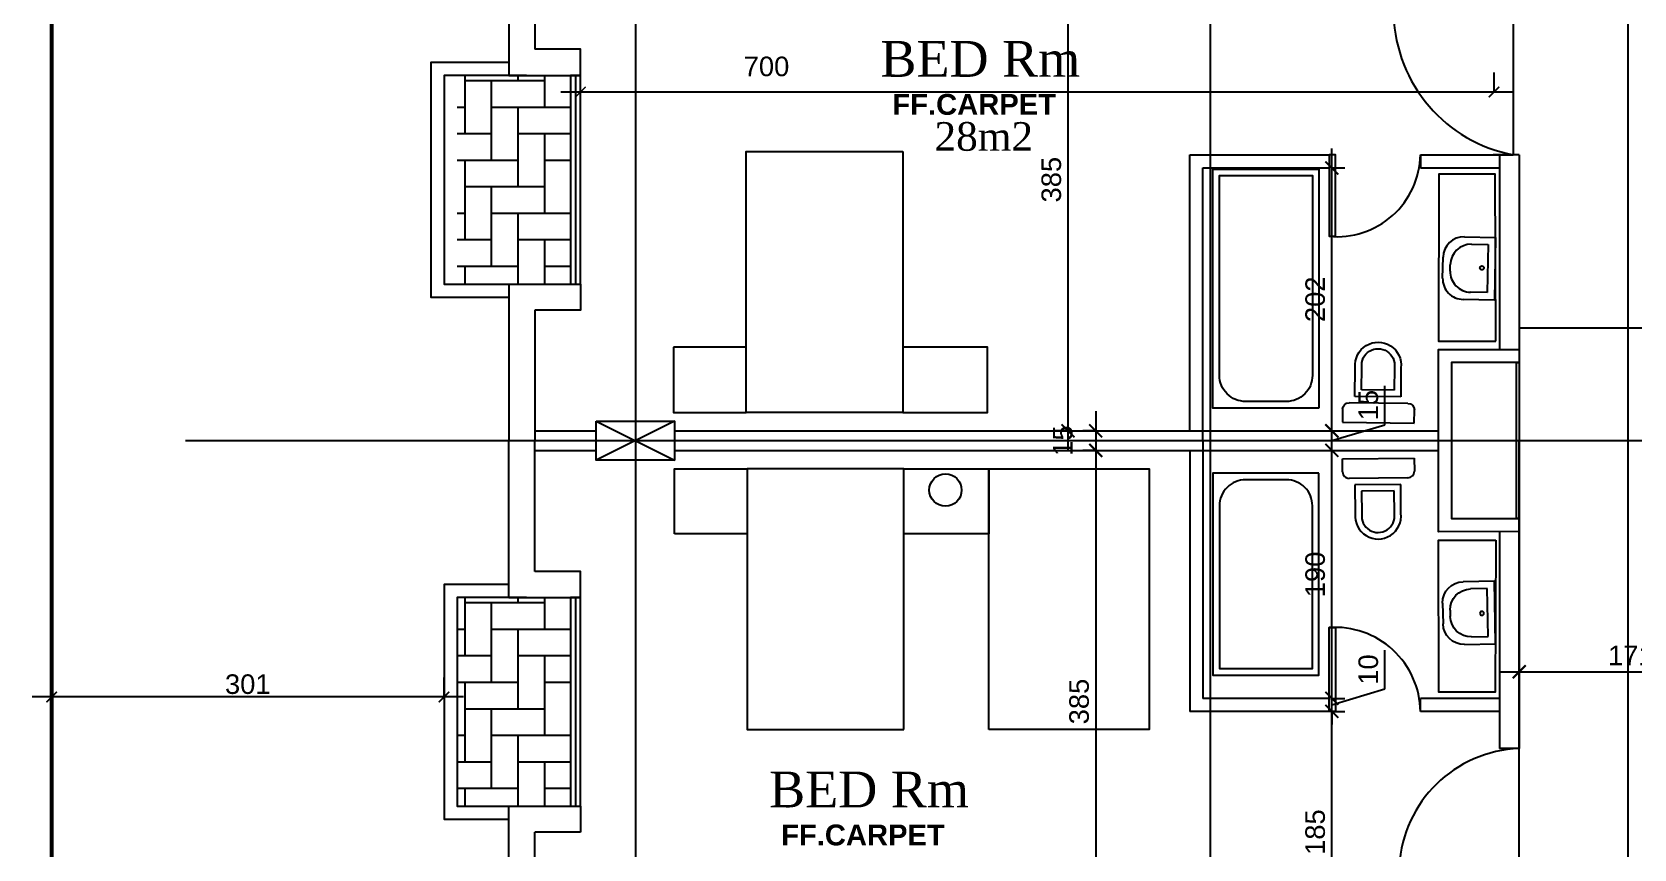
# Model space of a CAD drawing. Extents: x 250879 to 348495, y -51522 to -9360.
# Drawn here: x 302493 to 303721, y -41685 to -41059 of the extents above; entities that cross this region are included whole.
import ezdxf

# ---------------------------------------------------------------- set-up
doc = ezdxf.new("R2010")
doc.units = 0
doc.layers.get('0').update_dxf_attribs({"linetype": 'CONTINUOUS'})
doc.layers.get('DEFPOINTS').update_dxf_attribs({"color": 9, "linetype": 'CONTINUOUS'})
for name, color, linetype in [('AXIS', 1, 'CONTINUOUS'), ('COLUMN', 5, 'CONTINUOUS'), ('FURNITURE', 4, 'CONTINUOUS'), ('HATCH', 8, 'CONTINUOUS'), ('TEXT', 3, 'CONTINUOUS'), ('WALL', 7, 'CONTINUOUS'), ('WALL1', 2, 'CONTINUOUS')]:
    doc.layers.add(name, color=color, linetype=linetype)
doc.styles.get("Standard").update_dxf_attribs({"font": 'sanss___.ttf', "height": 15})
doc.styles.add('style2', font='romantic.ttf', dxfattribs={"height": 50})
doc.styles.add('STYLE4', font='arialbd.ttf', dxfattribs={"height": 0.2})
doc.dimstyles.get("Standard").update_dxf_attribs({"dimtxt": 15, "dimasz": 10, "dimexe": 10, "dimexo": 30, "dimgap": 5, "dimtad": 1, "dimdec": 0, "dimdsep": 46, "dimtxsty": 'Standard', "dimblk1": 'ARCHTICK', "dimblk2": 'ARCHTICK', "dimsah": 1, "dimcen": 2.5, "dimdle": 15, "dimclrd": 3, "dimclre": 3, "dimclrt": 3, "dimazin": 0, "dimtfac": 1, "dimtdec": 0, "dimtmove": 2, "dimatfit": 2, "dimldrblk": 'ARCHTICK', "dimfxl": 1.0455, "dimfxlon": 1, "dimtolj": 1, "dimtzin": 0, "dimarcsym": 0})
doc.dimstyles.new('STANDARD$0', dxfattribs={"dimscale": 0, "dimtxt": 12, "dimasz": 8, "dimexe": 15, "dimexo": 0.0625, "dimgap": 2, "dimtad": 1, "dimdec": 0, "dimzin": 0, "dimdsep": 46, "dimtxsty": 'Standard', "dimblk1": 'ARCHTICK', "dimblk2": 'ARCHTICK', "dimsah": 1, "dimcen": 0.09, "dimdle": 15, "dimclrd": 3, "dimclre": 3, "dimclrt": 3, "dimazin": 0, "dimtfac": 1, "dimtdec": 0, "dimtofl": 0, "dimtmove": 1, "dimatfit": 3, "dimldrblk": 'ARCHTICK', "dimfxl": 1.0455, "dimfxlon": 1, "dimtolj": 1, "dimtzin": 0, "dimarcsym": 0})

# ---------------------------------------------------------------- blocks, each defined once
blk = doc.blocks.new('HWB')
at = {"layer": 'FURNITURE'}
for p, q in [((-0.6, 0), (0, 0)), ((-0.6, -0.3), (-0.6, 0)), ((0, 0), (0, -0.3)), ((-0.53, -0.07), (-0.07, -0.07)), ((-0.53, -0.23), (-0.53, -0.07)), ((-0.07, -0.07), (-0.07, -0.23)), ((-0.27, -0.43), (-0.33, -0.43)), ((-0.2, -0.5), (-0.4, -0.5))]:
    blk.add_line(p, q, dxfattribs=at)
blk.add_circle((-0.306, -0.126), 0.0188, dxfattribs=at)
for centre, start, end in [((-0.4, -0.3), 180, 270), ((-0.33, -0.23), 180, 270), ((-0.27, -0.23), 270, 0), ((-0.2, -0.3), 270, 0)]:
    blk.add_arc(centre, 0.2, start, end, dxfattribs=at)
blk = doc.blocks.new('WC')
at = {"layer": 'FURNITURE'}
for p, q in [((0, 0), (0.55, 0)), ((0, -0.1), (0, 0)), ((0.55, 0), (0.55, -0.1)), ((0.5, -0.15), (0.05, -0.15)), ((0.094, -0.2), (0.094, -0.422)), ((0.444, -0.2), (0.094, -0.2)), ((0.444, -0.422), (0.444, -0.2)), ((0.144, -0.25), (0.144, -0.425)), ((0.394, -0.25), (0.144, -0.25)), ((0.394, -0.425), (0.394, -0.25))]:
    blk.add_line(p, q, dxfattribs=at)
for centre, radius, start, end in [((0.05, -0.1), 0.05, 180, 270), ((0.5, -0.1), 0.05, 270, 0), ((0.269, -0.441), 0.176, 173.8732, 6.1268), ((0.269, -0.441), 0.126, 172.7575, 7.2425)]:
    blk.add_arc(centre, radius, start, end, dxfattribs=at)
blk = doc.blocks.new('_ARCHTICK')
at = {"color": 0, "linetype": 'ByBlock', "const_width": 0.15}
blk.add_lwpolyline([(-0.5, -0.5), (0.5, 0.5)], dxfattribs=at)
blk = doc.blocks.new('*D2054')
at = {"layer": 'DEFPOINTS', "color": 0, "linetype": 'ByBlock', "ltscale": 3, "transparency": 16777216}
for p in [(303632.8, -41549.2), (303803.8, -41549.2), (303803.8, -41577.7)]:
    blk.add_point(p, dxfattribs=at)
at = {"layer": 'WALL1', "color": 3, "linetype": 'ByBlock', "lineweight": -2, "ltscale": 3, "transparency": 16777216}
for p, q in [((303632.8, -41549.2), (303632.8, -41539.2)), ((303803.8, -41549.2), (303803.8, -41539.2)), ((303617.8, -41549.2), (303818.8, -41549.2))]:
    blk.add_line(p, q, dxfattribs=at)
at = {"layer": 'WALL1', "color": 3, "linetype": 'ByBlock', "lineweight": -2, "ltscale": 3, "transparency": 16777216, "xscale": 10, "yscale": 10, "zscale": 10, "rotation": 180}
blk.add_blockref('_ARCHTICK', (303632.8, -41549.2), dxfattribs=at)
at = {"layer": 'WALL1', "color": 3, "linetype": 'ByBlock', "lineweight": -2, "ltscale": 3, "transparency": 16777216, "xscale": 10, "yscale": 10, "zscale": 10}
blk.add_blockref('_ARCHTICK', (303803.8, -41549.2), dxfattribs=at)
at = {"layer": 'WALL1', "color": 3, "linetype": 'ByBlock', "ltscale": 3, "transparency": 16777216, "insert": (303718.3, -41536.7), "char_height": 15, "attachment_point": 5}
blk.add_mtext('\\A1;171', dxfattribs=at)
blk = doc.blocks.new('*D2073')
at = {"layer": 'DEFPOINTS', "color": 0, "linetype": 'ByBlock', "ltscale": 3, "transparency": 16777216}
for p in [(303460.3, -41579.6), (303489.2, -41579.6), (303489.4, -41764.5)]:
    blk.add_point(p, dxfattribs=at)
at = {"layer": 'WALL1', "color": 3, "linetype": 'ByBlock', "lineweight": -2, "ltscale": 3, "transparency": 16777216}
for p, q in [((303489.2, -41779.5), (303489.2, -41564.6)), ((303489.2, -41579.6), (303499.2, -41579.6)), ((303489.2, -41764.5), (303479.2, -41764.5))]:
    blk.add_line(p, q, dxfattribs=at)
at = {"layer": 'WALL1', "color": 3, "linetype": 'ByBlock', "lineweight": -2, "ltscale": 3, "transparency": 16777216, "xscale": 10, "yscale": 10, "zscale": 10}
for p, rotation in [((303489.2, -41579.6), 90), ((303489.2, -41764.5), 270)]:
    blk.add_blockref('_ARCHTICK', p, dxfattribs=dict(at, rotation=rotation))
at = {"layer": 'WALL1', "color": 3, "linetype": 'ByBlock', "ltscale": 3, "transparency": 16777216, "insert": (303476.5, -41672.1), "char_height": 15, "attachment_point": 5, "rotation": 90}
blk.add_mtext('\\A1;185', dxfattribs=at)
blk = doc.blocks.new('*D2074')
at = {"layer": 'DEFPOINTS', "color": 0, "linetype": 'ByBlock', "ltscale": 3, "transparency": 16777216}
for p in [(303457.6, -41569.6), (303489.2, -41569.6), (303460.3, -41579.6)]:
    blk.add_point(p, dxfattribs=at)
at = {"layer": 'WALL1', "color": 3, "linetype": 'ByBlock', "lineweight": -2, "ltscale": 3, "transparency": 16777216}
for p, q in [((303529.9, -41562.4), (303529.9, -41532.6)), ((303489.2, -41569.6), (303489.2, -41559.6)), ((303489.2, -41574.6), (303529.9, -41562.4)), ((303488.2, -41569.6), (303499.2, -41569.6)), ((303489.2, -41579.6), (303489.2, -41569.6)), ((303489.2, -41579.6), (303489.2, -41569.6)), ((303489.2, -41579.6), (303499.2, -41579.6)), ((303489.2, -41579.6), (303489.2, -41589.6))]:
    blk.add_line(p, q, dxfattribs=at)
at = {"layer": 'WALL1', "color": 3, "linetype": 'ByBlock', "lineweight": -2, "ltscale": 3, "transparency": 16777216, "xscale": 10, "yscale": 10, "zscale": 10}
for p, rotation in [((303489.2, -41569.6), 270), ((303489.2, -41579.6), 90)]:
    blk.add_blockref('_ARCHTICK', p, dxfattribs=dict(at, rotation=rotation))
at = {"layer": 'WALL1', "color": 3, "linetype": 'ByBlock', "ltscale": 3, "transparency": 16777216, "insert": (303517.2, -41547.5), "char_height": 15, "attachment_point": 5, "rotation": 90}
blk.add_mtext('\\A1;10', dxfattribs=at)
blk = doc.blocks.new('*D2075')
at = {"layer": 'DEFPOINTS', "color": 0, "linetype": 'ByBlock', "ltscale": 3, "transparency": 16777216}
for p in [(303479.7, -41379.5), (303489.2, -41379.5), (303457.6, -41569.6)]:
    blk.add_point(p, dxfattribs=at)
at = {"layer": 'WALL1', "color": 3, "linetype": 'ByBlock', "lineweight": -2, "ltscale": 3, "transparency": 16777216}
for p, q in [((303489.2, -41584.6), (303489.2, -41364.5)), ((303489.2, -41379.5), (303499.2, -41379.5)), ((303488.2, -41569.6), (303499.2, -41569.6))]:
    blk.add_line(p, q, dxfattribs=at)
at = {"layer": 'WALL1', "color": 3, "linetype": 'ByBlock', "lineweight": -2, "ltscale": 3, "transparency": 16777216, "xscale": 10, "yscale": 10, "zscale": 10}
for p, rotation in [((303489.2, -41379.5), 90), ((303489.2, -41569.6), 270)]:
    blk.add_blockref('_ARCHTICK', p, dxfattribs=dict(at, rotation=rotation))
at = {"layer": 'WALL1', "color": 3, "linetype": 'ByBlock', "ltscale": 3, "transparency": 16777216, "insert": (303476.5, -41474.6), "char_height": 15, "attachment_point": 5, "rotation": 90}
blk.add_mtext('\\A1;190', dxfattribs=at)
blk = doc.blocks.new('*D2076')
at = {"layer": 'DEFPOINTS', "color": 0, "linetype": 'ByBlock', "ltscale": 3, "transparency": 16777216}
for p in [(303479.7, -41364.5), (303489.2, -41364.5), (303479.7, -41379.5)]:
    blk.add_point(p, dxfattribs=at)
at = {"layer": 'WALL1', "color": 3, "linetype": 'ByBlock', "lineweight": -2, "ltscale": 3, "transparency": 16777216}
for p, q in [((303529.9, -41359.8), (303529.9, -41329.9)), ((303489.2, -41394.5), (303489.2, -41349.5)), ((303489.2, -41372), (303529.9, -41359.8)), ((303489.2, -41364.5), (303499.2, -41364.5)), ((303489.2, -41379.5), (303499.2, -41379.5))]:
    blk.add_line(p, q, dxfattribs=at)
at = {"layer": 'WALL1', "color": 3, "linetype": 'ByBlock', "lineweight": -2, "ltscale": 3, "transparency": 16777216, "xscale": 10, "yscale": 10, "zscale": 10}
for p, rotation in [((303489.2, -41364.5), 90), ((303489.2, -41379.5), 270)]:
    blk.add_blockref('_ARCHTICK', p, dxfattribs=dict(at, rotation=rotation))
at = {"layer": 'WALL1', "color": 3, "linetype": 'ByBlock', "ltscale": 3, "transparency": 16777216, "insert": (303517.2, -41344.8), "char_height": 15, "attachment_point": 5, "rotation": 90}
blk.add_mtext('\\A1;15', dxfattribs=at)
blk = doc.blocks.new('*D2077')
at = {"layer": 'DEFPOINTS', "color": 0, "linetype": 'ByBlock', "ltscale": 3, "transparency": 16777216}
for p in [(303479.7, -41163), (303489.2, -41163), (303479.7, -41364.5)]:
    blk.add_point(p, dxfattribs=at)
at = {"layer": 'WALL1', "color": 3, "linetype": 'ByBlock', "lineweight": -2, "ltscale": 3, "transparency": 16777216}
for p, q in [((303489.2, -41379.5), (303489.2, -41148)), ((303489.2, -41163), (303499.2, -41163)), ((303489.2, -41364.5), (303499.2, -41364.5))]:
    blk.add_line(p, q, dxfattribs=at)
at = {"layer": 'WALL1', "color": 3, "linetype": 'ByBlock', "lineweight": -2, "ltscale": 3, "transparency": 16777216, "xscale": 10, "yscale": 10, "zscale": 10}
for p, rotation in [((303489.2, -41163), 90), ((303489.2, -41364.5), 270)]:
    blk.add_blockref('_ARCHTICK', p, dxfattribs=dict(at, rotation=rotation))
at = {"layer": 'WALL1', "color": 3, "linetype": 'ByBlock', "ltscale": 3, "transparency": 16777216, "insert": (303476.5, -41263.7), "char_height": 15, "attachment_point": 5, "rotation": 90}
blk.add_mtext('\\A1;202', dxfattribs=at)
blk = doc.blocks.new('*D2090')
at = {"layer": 'DEFPOINTS', "color": 0, "linetype": 'ByBlock', "ltscale": 3, "transparency": 16777216}
for p in [(303191.6, -40979.5), (303287, -41364.5), (303307.6, -41364.5)]:
    blk.add_point(p, dxfattribs=at)
at = {"layer": 'WALL1', "color": 3, "linetype": 'ByBlock', "lineweight": -2, "ltscale": 3, "transparency": 16777216}
for p, q in [((303287, -40964.5), (303287, -41379.5)), ((303286, -40979.5), (303297, -40979.5)), ((303287, -41364.5), (303277, -41364.5))]:
    blk.add_line(p, q, dxfattribs=at)
at = {"layer": 'WALL1', "color": 3, "linetype": 'ByBlock', "lineweight": -2, "ltscale": 3, "transparency": 16777216, "xscale": 10, "yscale": 10, "zscale": 10}
for p, rotation in [((303287, -40979.5), 90), ((303287, -41364.5), 270)]:
    blk.add_blockref('_ARCHTICK', p, dxfattribs=dict(at, rotation=rotation))
at = {"layer": 'WALL1', "color": 3, "linetype": 'ByBlock', "ltscale": 3, "transparency": 16777216, "insert": (303274.3, -41172), "char_height": 15, "attachment_point": 5, "rotation": 90}
blk.add_mtext('\\A1;385', dxfattribs=at)
blk = doc.blocks.new('*D2091')
at = {"layer": 'DEFPOINTS', "color": 0, "linetype": 'ByBlock', "ltscale": 3, "transparency": 16777216}
for p in [(303328.9, -41364.5), (303308.3, -41379.5), (303328.9, -41379.5)]:
    blk.add_point(p, dxfattribs=at)
at = {"layer": 'WALL1', "color": 3, "linetype": 'ByBlock', "lineweight": -2, "ltscale": 3, "transparency": 16777216}
for p, q in [((303308.3, -41349.5), (303308.3, -41394.5)), ((303308.3, -41364.5), (303298.3, -41364.5)), ((303308.3, -41379.5), (303298.3, -41379.5))]:
    blk.add_line(p, q, dxfattribs=at)
at = {"layer": 'WALL1', "color": 3, "linetype": 'ByBlock', "lineweight": -2, "ltscale": 3, "transparency": 16777216, "xscale": 10, "yscale": 10, "zscale": 10}
for p, rotation in [((303308.3, -41364.5), 90), ((303308.3, -41379.5), 270)]:
    blk.add_blockref('_ARCHTICK', p, dxfattribs=dict(at, rotation=rotation))
at = {"layer": 'WALL1', "color": 3, "linetype": 'ByBlock', "ltscale": 3, "transparency": 16777216, "insert": (303283.1, -41372), "char_height": 15, "attachment_point": 5, "rotation": 90}
blk.add_mtext('\\A1;15', dxfattribs=at)
blk = doc.blocks.new('*D2092')
at = {"layer": 'DEFPOINTS', "color": 0, "linetype": 'ByBlock', "ltscale": 3, "transparency": 16777216}
for p in [(303328.9, -41379.5), (303308.3, -41764.5), (303345.5, -41764.5)]:
    blk.add_point(p, dxfattribs=at)
at = {"layer": 'WALL1', "color": 3, "linetype": 'ByBlock', "lineweight": -2, "ltscale": 3, "transparency": 16777216}
for p, q in [((303308.3, -41364.5), (303308.3, -41779.5)), ((303308.3, -41379.5), (303298.3, -41379.5)), ((303309.4, -41764.5), (303298.3, -41764.5))]:
    blk.add_line(p, q, dxfattribs=at)
at = {"layer": 'WALL1', "color": 3, "linetype": 'ByBlock', "lineweight": -2, "ltscale": 3, "transparency": 16777216, "xscale": 10, "yscale": 10, "zscale": 10}
for p, rotation in [((303308.3, -41379.5), 90), ((303308.3, -41764.5), 270)]:
    blk.add_blockref('_ARCHTICK', p, dxfattribs=dict(at, rotation=rotation))
at = {"layer": 'WALL1', "color": 3, "linetype": 'ByBlock', "ltscale": 3, "transparency": 16777216, "insert": (303295.6, -41572), "char_height": 15, "attachment_point": 5, "rotation": 90}
blk.add_mtext('\\A1;385', dxfattribs=at)
blk = doc.blocks.new('site77')
at = {"layer": 'WALL', "linetype": 'Continuous', "const_width": 3}
blk.add_lwpolyline([(159633.4, -32835.7), (157318.4, -32835.7), (157318.4, -36546.7), (159235.4, -36546.7)], dxfattribs=at)
blk = doc.blocks.new('COLUMN')
at = {"layer": 'AXIS'}
for p, q in [((236924.7, -9644.3), (236984.7, -9674.3)), ((236984.7, -9644.3), (236924.7, -9674.3))]:
    blk.add_line(p, q, dxfattribs=at)
at = {"layer": 'COLUMN'}
blk.add_lwpolyline([(236924.7, -9644.3), (236984.7, -9644.3), (236984.7, -9674.3), (236924.7, -9674.3)], close=True, dxfattribs=at)
blk = doc.blocks.new('*D1652')
at = {"layer": 'DEFPOINTS', "color": 0, "linetype": 'Continuous', "transparency": 16777216}
for p in [(302913.5, -41104.8), (303613.5, -41104.8), (302913.5, -41130.9)]:
    blk.add_point(p, dxfattribs=at)
at = {"layer": 'WALL', "color": 3, "linetype": 'Continuous', "lineweight": -2, "transparency": 16777216}
for p, q in [((302913.5, -41105.8), (302913.5, -41089.8)), ((303613.5, -41104.8), (303613.5, -41089.8)), ((303628.5, -41104.8), (302898.5, -41104.8))]:
    blk.add_line(p, q, dxfattribs=at)
at = {"layer": 'WALL', "color": 3, "linetype": 'Continuous', "lineweight": -2, "transparency": 16777216, "xscale": 8, "yscale": 8, "zscale": 8, "rotation": 180}
blk.add_blockref('_ARCHTICK', (302913.5, -41104.8), dxfattribs=at)
at = {"layer": 'WALL', "color": 3, "linetype": 'Continuous', "lineweight": -2, "transparency": 16777216, "xscale": 8, "yscale": 8, "zscale": 8}
blk.add_blockref('_ARCHTICK', (303613.5, -41104.8), dxfattribs=at)
at = {"layer": 'WALL', "color": 3, "linetype": 'Continuous', "transparency": 16777216, "insert": (303056, -41085.3), "char_height": 15, "attachment_point": 5}
blk.add_mtext('\\A1;700', dxfattribs=at)
blk = doc.blocks.new('*D1809')
at = {"layer": 'DEFPOINTS', "color": 0, "linetype": 'Continuous', "transparency": 16777216}
for p in [(302508.2, -41568.5), (302508.2, -41572.2), (302808.9, -41572.2)]:
    blk.add_point(p, dxfattribs=at)
at = {"layer": 'WALL', "color": 3, "linetype": 'Continuous', "lineweight": -2, "transparency": 16777216}
for p, q in [((302508.2, -41569.6), (302508.2, -41553.5)), ((302808.9, -41569.6), (302808.9, -41553.5)), ((302823.9, -41568.5), (302493.2, -41568.5))]:
    blk.add_line(p, q, dxfattribs=at)
at = {"layer": 'WALL', "color": 3, "linetype": 'Continuous', "lineweight": -2, "transparency": 16777216, "xscale": 8, "yscale": 8, "zscale": 8, "rotation": 180}
blk.add_blockref('_ARCHTICK', (302508.2, -41568.5), dxfattribs=at)
at = {"layer": 'WALL', "color": 3, "linetype": 'Continuous', "lineweight": -2, "transparency": 16777216, "xscale": 8, "yscale": 8, "zscale": 8}
blk.add_blockref('_ARCHTICK', (302808.9, -41568.5), dxfattribs=at)
at = {"layer": 'WALL', "color": 3, "linetype": 'Continuous', "transparency": 16777216, "insert": (302658.5, -41558.8), "char_height": 15, "attachment_point": 5}
blk.add_mtext('\\A1;301', dxfattribs=at)

msp = doc.modelspace()

# ---------------------------------------------------------------- hatches: boundary and pattern name
at = {"layer": 'AXIS'}
h = msp.add_hatch(dxfattribs=at)
h.set_pattern_fill('AR-HBONE', color=256, scale=0.2, angle=45, style=0)
h.set_pattern_definition([(270, (541483.177, -52231.42), (20.32, -20.32), [60.96, -20.32]), (360, (541483.177, -52251.74), (20.32, -20.32), [60.96, -20.32])])
h.paths.add_polyline_path([(302818.90273, -41252.08046), (302818.90273, -41092.08046), (302905.87616, -41092.08046), (302905.87616, -41252.08046)])
h = msp.add_hatch(dxfattribs=at)
h.set_pattern_fill('AR-HBONE', color=256, scale=0.2, angle=45, style=0)
h.set_pattern_definition([(270, (541483.177, -52631.584), (20.32, -20.32), [60.96, -20.32]), (360, (541483.177, -52651.904), (20.32, -20.32), [60.96, -20.32])])
h.paths.add_polyline_path([(302818.90273, -41652.24505), (302818.90273, -41492.24505), (302905.87616, -41492.24505), (302905.87616, -41652.24505)])

# ---------------------------------------------------------------- linework, layer by layer
for p, q in [((302955.53404, -39780.65994), (302955.53404, -43803.29107)), ((303396.01092, -39780.65994), (303396.01092, -43810.85677)), ((303716.17038, -43962.01043), (303716.17038, -40045.9819)), ((302610.69437, -41371.99817), (304937.55155, -41371.99817))]:
    msp.add_line(p, q, dxfattribs=at)
at = {"layer": 'FURNITURE'}
msp.add_line((303632.80672, -41152.95427), (303612.80672, -41152.95427), dxfattribs=at)
msp.add_line((303632.80672, -41152.95427), (303612.80672, -41152.95427), dxfattribs=at)
msp.add_line((303632.80672, -41152.95427), (303612.80672, -41152.95427), dxfattribs=at)
msp.add_line((303632.80672, -41152.95427), (303612.80672, -41152.95427), dxfattribs=at)
at = {"layer": 'FURNITURE', "ltscale": 3}
for points in [[(302858.53404, -41082.08046), (302798.90273, -41082.08046), (302798.90273, -41262.08046), (302858.53404, -41262.08046)], [(302872.2051, -41092.08046), (302808.90273, -41092.08046), (302808.90273, -41252.08046), (302872.2051, -41252.08046), (302872.2051, -41252.08046)], [(302858.53404, -41482.24505), (302808.90273, -41482.24505), (302808.90273, -41662.24505), (302858.53404, -41662.24505)], [(302872.2051, -41492.24505), (302818.90273, -41492.24505), (302818.90273, -41652.24505), (302872.2051, -41652.24505), (302872.2051, -41652.24505)]]:
    msp.add_lwpolyline(points, dxfattribs=at)
for points in [[(302905.87616, -41252.08046), (302913.53404, -41252.08046), (302913.53404, -41092.08046), (302905.87616, -41092.08046)], [(302905.87616, -41652.24505), (302913.53404, -41652.24505), (302913.53404, -41492.24505), (302905.87616, -41492.24505)]]:
    msp.add_lwpolyline(points, close=True, dxfattribs=at)
at = {"layer": 'FURNITURE', "linetype": 'Continuous'}
for points in [[(303160.3841, -41150.43821), (303160.3841, -41350.43821), (303040.3841, -41350.43821), (303040.3841, -41150.43821), (303160.3841, -41150.43821)], [(303160.3841, -41350.43821), (303225.3841, -41350.43821), (303225.3841, -41300.43821), (303160.3841, -41300.43821), (303160.3841, -41350.43821)], [(303161.29308, -41593.55812), (303161.29308, -41393.55812), (303041.29308, -41393.55812), (303041.29308, -41593.55812), (303161.29308, -41593.55812)], [(303161.29308, -41393.55812), (303226.29308, -41393.55812), (303226.29308, -41443.55812), (303161.29308, -41443.55812), (303161.29308, -41393.55812)], [(303226.29308, -41593.55812), (303226.29308, -41393.55812), (303349.29308, -41393.55812), (303349.29308, -41593.55812), (303226.29308, -41593.55812)]]:
    msp.add_lwpolyline(points, dxfattribs=at)
at = {"layer": 'FURNITURE', "linetype": 'Continuous', "flags": 128}
for points in [[(303487.07762, -41152.95427), (303487.07762, -41215.39971), (303492.07762, -41215.39971), (303492.07762, -41152.95427), (303487.07762, -41152.95427)], [(303487.07762, -41579.60978), (303487.07762, -41515.30446), (303492.07762, -41515.30446), (303492.07762, -41579.60978), (303487.07762, -41579.60978)]]:
    msp.add_lwpolyline(points, dxfattribs=at)
at = {"layer": 'FURNITURE'}
for points in [[(303479.32655, -41347.02624), (303398.11862, -41347.02624), (303398.11862, -41163.84819), (303479.32655, -41163.84819)], [(303614.98652, -41295.70968), (303614.33889, -41167.84094), (303571.13603, -41167.84094), (303570.98061, -41295.70968)], [(302984.68475, -41300.43821), (302984.68475, -41350.43821), (303040.3841, -41350.43821), (303040.3841, -41300.43821)], [(302985.59372, -41443.55812), (302985.59372, -41393.55812), (303041.29308, -41393.55812), (303041.29308, -41443.55812)], [(303479.32655, -41396.97009), (303398.11862, -41396.97009), (303398.11862, -41551.71586), (303479.32655, -41551.71586)], [(303614.98652, -41448.28666), (303614.33889, -41564.72311), (303571.13603, -41564.72311), (303570.98061, -41448.28666)]]:
    msp.add_lwpolyline(points, close=True, dxfattribs=at)
for points in [[(303454.32655, -41342.02624), (303423.11862, -41342.02624, -0.4142135624), (303403.11862, -41322.02624), (303403.11862, -41168.84819), (303474.32655, -41168.84819), (303474.32655, -41322.02624, -0.4142135624)], [(303454.32655, -41401.97009), (303423.11862, -41401.97009, 0.4142135624), (303403.11862, -41421.97009), (303403.11862, -41546.71586), (303474.32655, -41546.71586), (303474.32655, -41421.97009, 0.4142135624)]]:
    msp.add_lwpolyline(points, format="xyb", close=True, dxfattribs=at)
for centre, radius, start, end in [((303648.94018, -41042.3959), 112.42582, 181.81376291, 259.54241522), ((303636.28759, -41703.58363), 95.60496, 92.08653555, 176.67709067)]:
    msp.add_arc(centre, radius, start, end, dxfattribs=at)
at = {"layer": 'FURNITURE', "linetype": 'Continuous'}
for centre, radius, start, end in [((303493.18844, -41151.79284), 63.89973, 264.51233545, 358.958546), ((303493.18844, -41151.79284), 63.89973, 264.51233545, 358.958546), ((303493.18844, -41151.79284), 63.89973, 264.51233545, 358.958546), ((303491.74634, -41580.47445), 65.337, 0.75827056, 94.09762019), ((303491.74634, -41580.47445), 65.337, 0.75827056, 94.09762019), ((303491.74634, -41580.47445), 65.337, 0.75827056, 94.09762019)]:
    msp.add_arc(centre, radius, start, end, dxfattribs=at)
at = {"layer": 'HATCH', "linetype": 'ByBlock', "ltscale": 3}
msp.add_line((303628.53404, -41152.95427), (303628.53404, -41045.95427), dxfattribs=at)
at = {"layer": 'HATCH', "color": 2, "linetype": 'ByBlock', "ltscale": 3}
msp.add_circle((303193.13798, -41409.92285), 12.3914, dxfattribs=at)
at = {"layer": 'WALL', "ltscale": 3}
for p, q in [((303380.2836, -41364.49817), (303380.2836, -41152.95427)), ((303380.2836, -41152.95427), (303487.07762, -41152.95427)), ((303557.07762, -41152.95427), (303627.80672, -41152.95427)), ((303617.80672, -41152.95427), (303617.80672, -41295.70968)), ((303617.80672, -41152.95427), (303617.80672, -41302.20968)), ((303632.80672, -41152.95427), (303632.80672, -41371.99817)), ((303632.80672, -41152.95427), (303632.80672, -41608.04206)), ((303390.2836, -41371.99817), (303390.2836, -41162.95427)), ((303390.2836, -41162.95427), (303487.07762, -41162.95427)), ((303557.07762, -41162.95427), (303617.80672, -41162.95427)), ((302878.53404, -41364.49817), (302925.53404, -41364.49817)), ((302985.53404, -41364.49817), (303380.2836, -41364.49817)), ((303380.2836, -41364.49817), (303570.98061, -41364.49817)), ((303437.80672, -41364.49817), (303570.98061, -41364.49817)), ((303437.80672, -41364.49817), (303570.98061, -41364.49817)), ((302878.53404, -41379.49817), (302925.53404, -41379.49817)), ((302985.53404, -41379.49817), (303380.2836, -41379.49817)), ((303380.2836, -41379.49817), (303380.2836, -41579.60978)), ((303380.2836, -41379.49817), (303570.98061, -41379.49817)), ((303390.2836, -41371.99817), (303390.2836, -41569.60978)), ((303437.80672, -41379.49817), (303570.98061, -41379.49817)), ((303437.80672, -41379.49817), (303570.98061, -41379.49817)), ((303632.80672, -41608.04206), (303632.80672, -41371.99817)), ((303617.80672, -41441.7979), (303617.80672, -41608.04206)), ((303487.07762, -41569.60978), (303390.2836, -41569.60978)), ((303487.07762, -41579.60978), (303487.07762, -41564.60978)), ((303487.07762, -41579.60978), (303487.07762, -41564.60978)), ((303487.07762, -41579.60978), (303487.07762, -41564.60978)), ((303617.80672, -41569.60978), (303557.07762, -41569.60978)), ((303557.07762, -41579.60978), (303557.07762, -41569.60978)), ((303478.27035, -41579.60978), (303380.2836, -41579.60978)), ((303487.07762, -41579.60978), (303460.2836, -41579.60978)), ((303617.80672, -41579.60978), (303557.07762, -41579.60978)), ((303617.80672, -41579.60978), (303612.80672, -41579.60978)), ((303617.80672, -41579.60978), (303612.80672, -41579.60978)), ((303617.80672, -41579.60978), (303612.80672, -41579.60978)), ((303617.80672, -41579.60978), (303612.80672, -41579.60978))]:
    msp.add_line(p, q, dxfattribs=at)
at = {"layer": 'WALL', "linetype": 'Continuous'}
for p, q in [((303487.07762, -41152.95427), (303487.07762, -41167.95427)), ((303487.07762, -41152.95427), (303487.07762, -41167.95427)), ((303487.07762, -41152.95427), (303487.07762, -41167.95427)), ((303557.07762, -41152.95427), (303557.07762, -41162.95427)), ((303632.80672, -41152.95427), (303612.80672, -41152.95427)), ((303632.80672, -41152.95427), (303612.80672, -41152.95427)), ((303632.80672, -41152.95427), (303612.80672, -41152.95427)), ((303632.80672, -41152.95427), (303612.80672, -41152.95427)), ((303632.80672, -41608.04206), (303617.80672, -41608.04206)), ((302913.53404, -41652.24505), (302913.53404, -41672.24505))]:
    msp.add_line(p, q, dxfattribs=at)
at = {"layer": 'WALL', "linetype": 'Continuous', "ltscale": 3}
for points in [[(302858.53404, -40984.66275), (302858.53404, -41092.08046)], [(302858.53404, -40984.66275), (302858.53404, -41092.08046)], [(302878.53404, -40984.66275), (302878.53404, -41072.08046)], [(302878.53404, -40986.99817), (302878.53404, -41072.08046)], [(302858.53404, -41092.08046), (302878.53404, -41092.08046), (302913.53404, -41092.08046), (302913.53404, -41072.08046), (302878.53404, -41072.08046)], [(302858.53404, -41092.08046), (302878.53404, -41092.08046), (302913.53404, -41092.08046), (302913.53404, -41072.08046), (302878.53404, -41072.08046)], [(302858.53404, -41252.08046), (302858.53404, -41372.16275)], [(302858.53404, -41252.08046), (302878.53404, -41252.08046), (302913.53404, -41252.08046), (302913.53404, -41272.08046), (302878.53404, -41272.08046)], [(302858.53404, -41252.08046), (302858.53404, -41372.16275)], [(302858.53404, -41252.08046), (302878.53404, -41252.08046), (302913.53404, -41252.08046), (302913.53404, -41272.08046), (302878.53404, -41272.08046)], [(302878.53404, -41272.08046), (302878.53404, -41372.16275)], [(302878.53404, -41272.08046), (302878.53404, -41372.16275)], [(302858.53404, -41492.24505), (302858.53404, -41372.16275)], [(302878.53404, -41472.24505), (302878.53404, -41372.16275)], [(302858.53404, -41492.24505), (302878.53404, -41492.24505), (302913.53404, -41492.24505), (302913.53404, -41472.24505), (302878.53404, -41472.24505)], [(302858.53404, -41756.99817), (302858.53404, -41652.24505)], [(302858.53404, -41652.24505), (302878.53404, -41652.24505), (302913.53404, -41652.24505)], [(302878.53404, -41756.99817), (302878.53404, -41672.24505)], [(302913.53404, -41672.24505), (302878.53404, -41672.24505)]]:
    msp.add_lwpolyline(points, dxfattribs=at)
at = {"layer": 'WALL', "ltscale": 3}
for points in [[(303632.80672, -41441.78666), (303571.00871, -41441.83299), (303571.00871, -41302.20968), (303632.80672, -41302.20968), (303632.80672, -41312.20968), (303580.98061, -41312.20968), (303580.98061, -41431.78666), (303632.80672, -41431.78666), (303632.81422, -41441.78665)], [(303632.80672, -41312.20968), (303632.80672, -41431.78666), (303630.80672, -41431.78666), (303630.80672, -41312.20968), (303632.80672, -41312.20968)]]:
    msp.add_lwpolyline(points, dxfattribs=at)
at = {"layer": 'WALL1'}
for p, q in [((302909.7051, -41092.08046), (302909.7051, -41252.08046)), ((302909.7051, -41492.24505), (302909.7051, -41652.24505))]:
    msp.add_line(p, q, dxfattribs=at)
at = {"layer": 'WALL1', "linetype": 'ByBlock', "ltscale": 3}
for p, q in [((303632.80672, -41285.45865), (303803.80672, -41285.45865)), ((303622.80672, -41431.78666), (303632.80672, -41431.78666)), ((303632.80672, -41698.04206), (303632.80672, -41608.04206))]:
    msp.add_line(p, q, dxfattribs=at)

# ---------------------------------------------------------------- block references
at = {"layer": 'FURNITURE'}
for name, p, xscale, yscale, zscale, rotation in [('HWB', (303613.80149, -41264.27526), 79.99999999999545, 79.99999999999545, 79.99999999999545, 268.8797346422359), ('WC', (303497.3611, -41357.9934), -99.9999999999921, 100, 100, 179.4523384702027), ('WC', (303497.3611, -41386.00294), 99.9999999999921, 99.9999999999921, 99.9999999999921, 0.5476615297972455), ('HWB', (303613.80149, -41479.72108), -79.99999999999545, 80, 80, 271.1202653577641)]:
    msp.add_blockref(name, p, dxfattribs=dict(at, xscale=xscale, yscale=yscale, zscale=zscale, rotation=rotation))
at = {"layer": 'WALL', "linetype": 'Continuous'}
for name, p in [('site77', (145189.77145, -7501.14005)), ('COLUMN', (66000.83456, -31712.74165))]:
    msp.add_blockref(name, p, dxfattribs=at)

# ---------------------------------------------------------------- texts
at = {"layer": 'TEXT'}
for s, insert, char_height, width, attachment_point, style in [('BED Rm', (303143.26738, -41093.27149), 27.44, 455.7181, 7, 'style2'), ('FF.CARPET', (303152.44593, -41106.28835), 16, 173.1975406, 1, 'STYLE4'), ('28m2', (303184.73753, -41127.88699), 21.952, 364.57448, 1, 'style2'), ('BED Rm', (303058.02083, -41653.26491), 27.44, 455.7181, 7, 'style2'), ('FF.CARPET', (303067.19938, -41666.28177), 16, 173.1975406, 1, 'STYLE4')]:
    msp.add_mtext(s, dxfattribs=dict(at, insert=insert, char_height=char_height, width=width, attachment_point=attachment_point, style=style))

# ---------------------------------------------------------------- dimensions: what is measured, and where the dimension line sits
at = {"layer": 'WALL', "linetype": 'Continuous'}
dim = msp.add_linear_dim(base=(302913.53404, -41104.79131), p1=(303613.53404, -41104.79131), p2=(302913.53404, -41130.9175), dimstyle='STANDARD$0', override={"dimscale": 1}, dxfattribs=at)
dim.commit()
dim.dimension.update_dxf_attribs({"geometry": '*D1652', "text_midpoint": (303056.02632, -41095.06497), "dimtype": 160})
dim = msp.add_linear_dim(base=(302508.18967, -41568.52082), p1=(302808.90273, -41572.24505), p2=(302508.18967, -41572.24505), dimstyle='STANDARD$0', override={"dimscale": 1}, dxfattribs=at)
dim.commit()
dim.dimension.update_dxf_attribs({"geometry": '*D1809', "text_midpoint": (302658.5462, -41558.7842)})
at = {"layer": 'WALL1', "linetype": 'ByBlock', "ltscale": 3}
for base, p1, p2, picture, middle in [((303287.0167, -41364.49817), (303191.55251, -40979.49817), (303307.5678, -41364.49817), '*D2090', (303274.28008, -41171.99817)), ((303308.34756, -41379.49817), (303328.89865, -41364.49817), (303328.89865, -41379.49817), '*D2091', (303283.12122, -41371.99817)), ((303308.34756, -41764.49817), (303328.89865, -41379.49817), (303345.49484, -41764.49817), '*D2092', (303295.61093, -41571.99817))]:
    dim = msp.add_linear_dim(base=base, p1=p1, p2=p2, angle=90, dimstyle='Standard', dxfattribs=at)
    dim.commit()
    dim.dimension.update_dxf_attribs({"geometry": picture, "text_midpoint": middle})
for base, p1, p2, picture, middle in [((303489.21856, -41162.95427), (303479.70069, -41364.49817), (303479.70069, -41162.95427), '*D2077', (303476.49222, -41263.72622)), ((303489.21856, -41364.49817), (303479.70069, -41379.49817), (303479.70069, -41364.49817), '*D2076', (303517.17123, -41354.79446)), ((303489.21856, -41379.49817), (303457.5826, -41569.60978), (303479.70069, -41379.49817), '*D2075', (303476.49222, -41474.55397)), ((303489.21856, -41569.60978), (303460.2836, -41579.60978), (303457.5826, -41569.60978), '*D2074', (303517.17123, -41557.40608)), ((303489.21856, -41579.60978), (303489.35866, -41764.49817), (303460.2836, -41579.60978), '*D2073', (303476.49222, -41672.05397))]:
    dim = msp.add_linear_dim(base=base, p1=p1, p2=p2, angle=90, dimstyle='Standard', override={"dimtmove": 1}, dxfattribs=at)
    dim.commit()
    dim.dimension.update_dxf_attribs({"geometry": picture, "text_midpoint": middle})
dim = msp.add_linear_dim(base=(303803.80672, -41549.23768), p1=(303632.80672, -41549.23768), p2=(303803.80672, -41577.66996), dimstyle='Standard', dxfattribs=at)
dim.commit()
dim.dimension.update_dxf_attribs({"geometry": '*D2054', "text_midpoint": (303718.30672, -41536.73768)})

doc.saveas('drawing.dxf')
